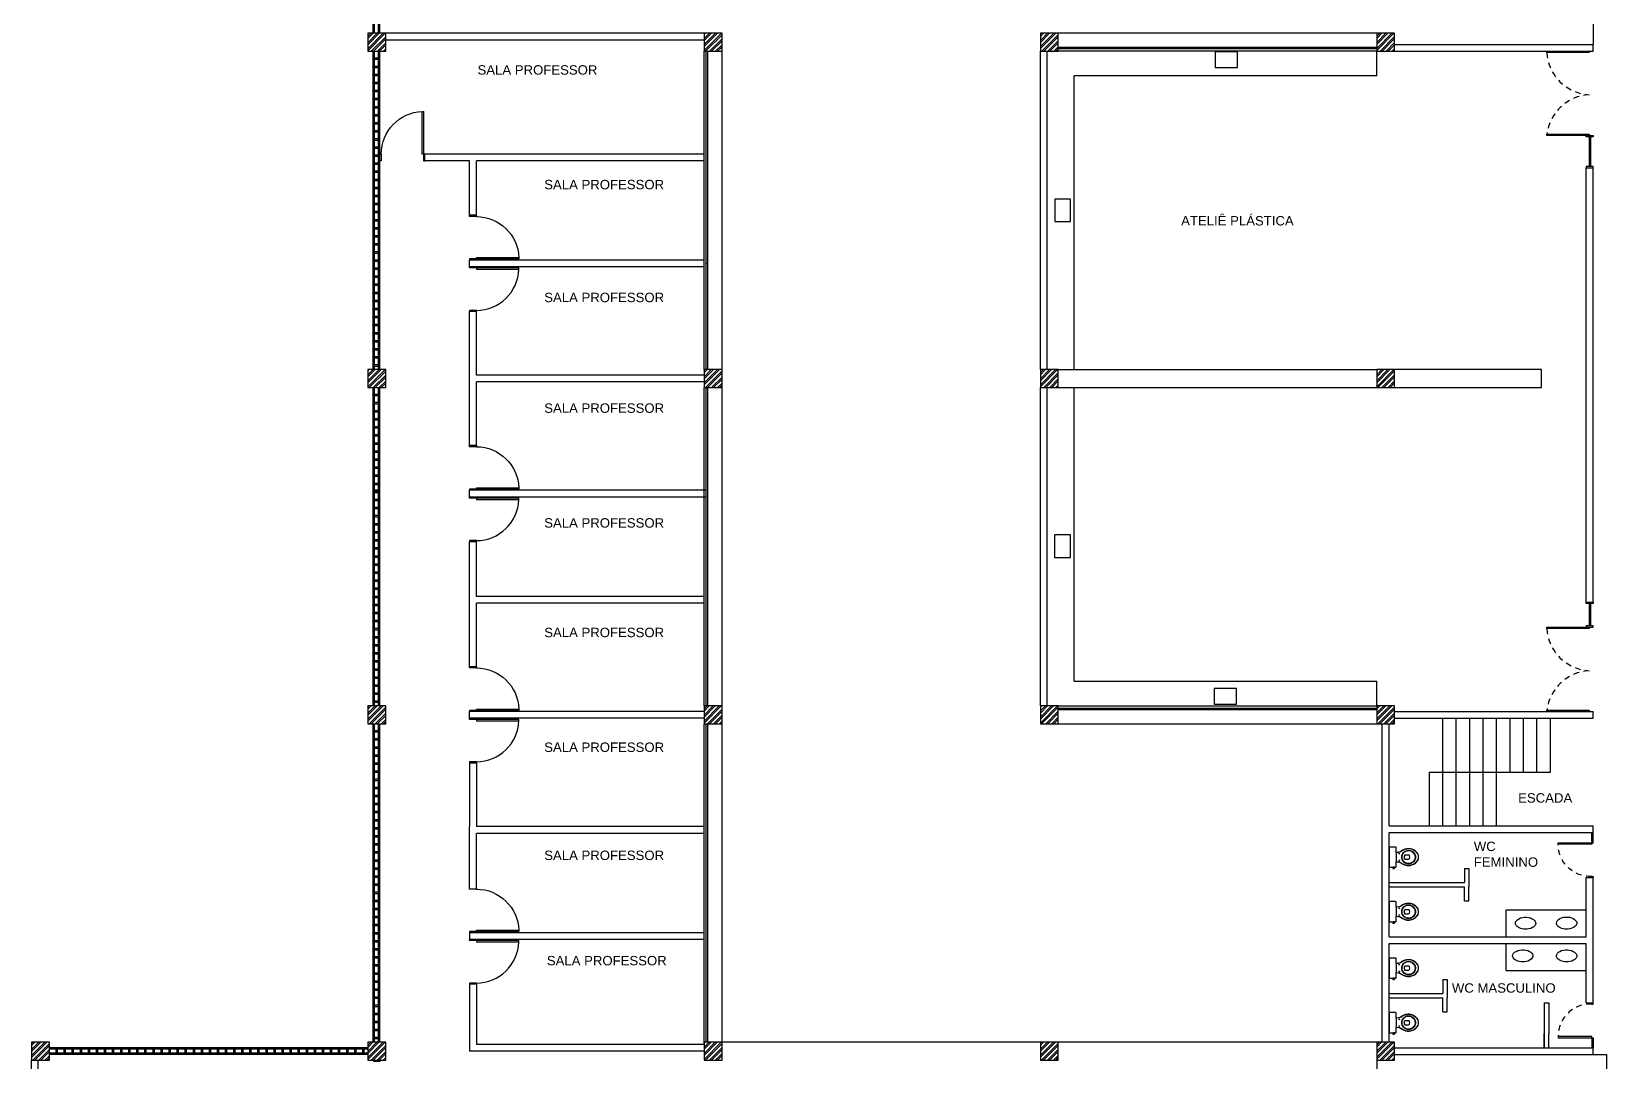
# Model space of a CAD drawing. Header units: millimetres. Extents: x 3165 to 3348, y 1853 to 2028.
# Drawn here: x 3186.75 to 3221.88, y 1913.65 to 1936.62 of the extents above; entities that cross this region are included whole.
import ezdxf

# ---------------------------------------------------------------- set-up
doc = ezdxf.new("R2010")
doc.units = ezdxf.units.MM
for name, pattern in [('ACAD_ISO04W100', [30, 24, -3, 0, -3]), ('DASHED', [19.05, 12.7, -6.35]), ('HIDDEN2', [4.7625, 3.175, -1.5875])]:
    doc.linetypes.add(name, pattern=pattern)
for name, color, linetype in [('Bancada', 11, 'Continuous'), ('Cobogó', 2, 'Continuous'), ('Divisória', 6, 'Continuous'), ('Em Vista', 7, 'Continuous'), ('Hidráulica', 2, 'Continuous'), ('Janela', 2, 'Continuous'), ('Linha de Piso', 7, 'Continuous'), ('Parede', 5, 'Continuous'), ('Pilar', 7, 'Continuous'), ('Porta', 2, 'Continuous'), ('Sanitário', 2, 'Continuous'), ('Texto', 6, 'Continuous')]:
    doc.layers.add(name, color=color, linetype=linetype)
doc.styles.add('Arial', font='arial.ttf', dxfattribs={"height": 0.15})
pattern_1 = [(45, (582.78078, 645.80131), (-0.067351921, 0.067351921), []), (45, (582.82568, 645.80131), (-0.067351921, 0.067351921), [])]

# ---------------------------------------------------------------- blocks, each defined once
blk = doc.blocks.new('Bac-acpl-01')
at = {"layer": 'Sanitário'}
for points in [[(-0.487, 0.461, 0.182004), (-0.525, 0.561, 0.098298), (-0.6, 0.62, 0.085166), (-0.68, 0.646, 0.08648), (-0.76, 0.644, 0.067868), (-0.83, 0.622, 0.06199), (-0.887, 0.588, -0.060779), (-0.92, 0.572, -0.023796), (-0.94, 0.567), (-0.985, 0.564), (-0.985, 0.668, 0.424217), (-1.004, 0.686), (-1.027, 0.686), (-1.057, 0.686), (-1.13, 0.686, 0.418036), (-1.148, 0.668), (-1.148, 0.461), (-1.148, 0.254, 0.418036), (-1.13, 0.236), (-1.057, 0.236), (-1.057, 0.225), (-1.06, 0.225), (-1.06, 0.209), (-1.042, 0.209), (-1.024, 0.209), (-1.024, 0.225), (-1.027, 0.225), (-1.027, 0.236), (-1.004, 0.236, 0.424217), (-0.985, 0.254), (-0.985, 0.359), (-0.94, 0.355, -0.023796), (-0.92, 0.351, -0.060779), (-0.887, 0.335, 0.06199), (-0.83, 0.301, 0.067868), (-0.76, 0.279, 0.08648), (-0.68, 0.277, 0.085166), (-0.6, 0.302, 0.098298), (-0.525, 0.361, 0.182004)], [(-0.862, 0.461, -0.18052), (-0.825, 0.561, -0.167158), (-0.74, 0.611, -0.1), (-0.68, 0.611, -0.096291), (-0.63, 0.591, -0.13332), (-0.58, 0.542, -0.150886), (-0.556, 0.461, -0.150886), (-0.58, 0.38, -0.13332), (-0.63, 0.331, -0.096291), (-0.68, 0.312, -0.1), (-0.74, 0.312, -0.167158), (-0.825, 0.361, -0.18052)], [(-0.858, 0.461, -0.186957), (-0.819, 0.561, -0.162455), (-0.74, 0.604, -0.149476), (-0.65, 0.593, -0.171119), (-0.58, 0.522, -0.104122), (-0.566, 0.461, -0.104122), (-0.58, 0.401, -0.171119), (-0.65, 0.33, -0.149476), (-0.74, 0.318, -0.162455), (-0.819, 0.361, -0.186957)], [(-0.688, 0.491, 0.276984), (-0.71, 0.506), (-0.795, 0.506, 0.393258), (-0.795, 0.417), (-0.71, 0.417, 0.276984), (-0.688, 0.431, 0.2)]]:
    blk.add_lwpolyline(points, format="xyb", close=True, dxfattribs=at)
for points in [[(-0.985, 0.564), (-0.985, 0.461), (-0.985, 0.359)], [(-1.027, 0.236), (-1.057, 0.236)], [(-1.057, 0.225), (-1.027, 0.225)]]:
    blk.add_lwpolyline(points, dxfattribs=at)
blk.add_lwpolyline([(-0.938, 0.355, -0.148706), (-0.89, 0.341, -0.01798), (-0.87, 0.329, 0.048524), (-0.82, 0.301, 0.075808), (-0.74, 0.28, 0.05), (-0.68, 0.281, 0.109053), (-0.58, 0.319, 0.065752), (-0.531, 0.361, 0.186957), (-0.491, 0.461, 0.186957), (-0.531, 0.561, 0.065752), (-0.58, 0.603, 0.109053), (-0.68, 0.642, 0.05), (-0.74, 0.643, 0.075808), (-0.82, 0.621, 0.048524), (-0.87, 0.594, -0.01798), (-0.89, 0.581, -0.148706), (-0.938, 0.568, -0.148706)], format="xyb", dxfattribs=at)
for centre in [(-0.918, 0.536), (-0.918, 0.386)]:
    blk.add_circle(centre, 0.0075, dxfattribs=at)
blk = doc.blocks.new('A$C1AD463CB')
at = {"layer": 'Porta', "ltscale": 0.5}
blk.add_lwpolyline([(0.025, 0.15), (0.055, 0.15), (0.055, 0.9), (0.025, 0.9)], close=True, dxfattribs=at)
for points in [[(0, 0.15), (0.025, 0.15), (0.025, 0.12), (0, 0.12)], [(0.8, 0.15), (0.775, 0.15), (0.775, 0.12), (0.8, 0.12)]]:
    blk.add_lwpolyline(points, dxfattribs=at)
at = {"layer": 'Porta', "color": 252, "linetype": 'HIDDEN2', "ltscale": 0.04}
blk.add_arc((0.055, 0.179), 0.721, 357.6617, 90, dxfattribs=at)
blk = doc.blocks.new('A$C3123344C')
at = {"layer": 'Porta', "ltscale": 0.5}
blk.add_lwpolyline([(0.025, 0.15), (0.055, 0.15), (0.055, 1.096), (0.025, 1.096)], close=True, dxfattribs=at)
for points in [[(0, 0.15), (0.025, 0.15), (0.025, 0), (0, 0)], [(0.997, 0.15), (0.972, 0.15), (0.972, 0), (0.997, 0)]]:
    blk.add_lwpolyline(points, dxfattribs=at)
at = {"layer": 'Porta', "color": 252, "linetype": 'DASHED', "ltscale": 0.3}
blk.add_arc((0.025, 0.15), 0.947, 0, 88.1852, dxfattribs=at)

msp = doc.modelspace()

# ---------------------------------------------------------------- hatches: boundary and pattern name
at = {"layer": 'Pilar', "linetype": 'HIDDEN2'}
h = msp.add_hatch(dxfattribs=at)
h.set_pattern_fill('ANSI32', color=256, scale=0.01)
h.set_pattern_definition(pattern_1)
h.paths.add_polyline_path([(3194.253, 1936.177), (3194.653, 1936.177), (3194.653, 1936.577), (3194.253, 1936.577)])
h = msp.add_hatch(dxfattribs=at)
h.set_pattern_fill('ANSI32', color=256, scale=0.01)
h.set_pattern_definition(pattern_1)
h.paths.add_polyline_path([(3201.753, 1936.177), (3202.153, 1936.177), (3202.153, 1936.577), (3201.753, 1936.577)])
h = msp.add_hatch(dxfattribs=at)
h.set_pattern_fill('ANSI32', color=256, scale=0.01)
h.set_pattern_definition(pattern_1)
h.paths.add_polyline_path([(3209.253, 1936.177), (3209.653, 1936.177), (3209.653, 1936.577), (3209.253, 1936.577)])
h = msp.add_hatch(dxfattribs=at)
h.set_pattern_fill('ANSI32', color=256, scale=0.01)
h.set_pattern_definition(pattern_1)
h.paths.add_polyline_path([(3216.753, 1936.177), (3217.153, 1936.177), (3217.153, 1936.577), (3216.753, 1936.577)])
h = msp.add_hatch(dxfattribs=at)
h.set_pattern_fill('ANSI32', color=256, scale=0.01)
h.set_pattern_definition(pattern_1)
h.paths.add_polyline_path([(3194.253, 1928.677), (3194.653, 1928.677), (3194.653, 1929.077), (3194.253, 1929.077)])
h = msp.add_hatch(dxfattribs=at)
h.set_pattern_fill('ANSI32', color=256, scale=0.01)
h.set_pattern_definition(pattern_1)
h.paths.add_polyline_path([(3201.753, 1928.677), (3202.153, 1928.677), (3202.153, 1929.077), (3201.753, 1929.077)])
h = msp.add_hatch(dxfattribs=at)
h.set_pattern_fill('ANSI32', color=256, scale=0.01)
h.set_pattern_definition(pattern_1)
h.paths.add_polyline_path([(3209.253, 1928.677), (3209.653, 1928.677), (3209.653, 1929.077), (3209.253, 1929.077)])
h = msp.add_hatch(dxfattribs=at)
h.set_pattern_fill('ANSI32', color=256, scale=0.01)
h.set_pattern_definition(pattern_1)
h.paths.add_polyline_path([(3216.753, 1928.677), (3217.153, 1928.677), (3217.153, 1929.077), (3216.753, 1929.077)])
h = msp.add_hatch(dxfattribs=at)
h.set_pattern_fill('ANSI32', color=256, scale=0.01)
h.set_pattern_definition(pattern_1)
h.paths.add_polyline_path([(3194.253, 1921.177), (3194.653, 1921.177), (3194.653, 1921.577), (3194.253, 1921.577)])
h = msp.add_hatch(dxfattribs=at)
h.set_pattern_fill('ANSI32', color=256, scale=0.01)
h.set_pattern_definition(pattern_1)
h.paths.add_polyline_path([(3201.753, 1921.177), (3202.153, 1921.177), (3202.153, 1921.577), (3201.753, 1921.577)])
h = msp.add_hatch(dxfattribs=at)
h.set_pattern_fill('ANSI32', color=256, scale=0.01)
h.set_pattern_definition(pattern_1)
h.paths.add_polyline_path([(3209.253, 1921.177), (3209.653, 1921.177), (3209.653, 1921.577), (3209.253, 1921.577)])
h = msp.add_hatch(dxfattribs=at)
h.set_pattern_fill('ANSI32', color=256, scale=0.01)
h.set_pattern_definition(pattern_1)
h.paths.add_polyline_path([(3216.753, 1921.177), (3217.153, 1921.177), (3217.153, 1921.577), (3216.753, 1921.577)])
h = msp.add_hatch(dxfattribs=at)
h.set_pattern_fill('ANSI32', color=256, scale=0.01)
h.set_pattern_definition(pattern_1)
h.paths.add_polyline_path([(3186.753, 1913.677), (3187.153, 1913.677), (3187.153, 1914.077), (3186.753, 1914.077)])
h = msp.add_hatch(dxfattribs=at)
h.set_pattern_fill('ANSI32', color=256, scale=0.01)
h.set_pattern_definition(pattern_1)
h.paths.add_polyline_path([(3194.253, 1913.677), (3194.653, 1913.677), (3194.653, 1914.077), (3194.253, 1914.077)])
h = msp.add_hatch(dxfattribs=at)
h.set_pattern_fill('ANSI32', color=256, scale=0.01)
h.set_pattern_definition(pattern_1)
h.paths.add_polyline_path([(3201.753, 1913.677), (3202.153, 1913.677), (3202.153, 1914.077), (3201.753, 1914.077)])
h = msp.add_hatch(dxfattribs=at)
h.set_pattern_fill('ANSI32', color=256, scale=0.01)
h.set_pattern_definition(pattern_1)
h.paths.add_polyline_path([(3209.253, 1913.677), (3209.653, 1913.677), (3209.653, 1914.077), (3209.253, 1914.077)])
h = msp.add_hatch(dxfattribs=at)
h.set_pattern_fill('ANSI32', color=256, scale=0.01)
h.set_pattern_definition(pattern_1)
h.paths.add_polyline_path([(3216.753, 1913.677), (3217.153, 1913.677), (3217.153, 1914.077), (3216.753, 1914.077)])

# ---------------------------------------------------------------- linework, layer by layer
at = {"layer": 'Bancada', "ltscale": 0.01}
for p, q in [((3216.753, 1935.627), (3216.753, 1936.177)), ((3210.003, 1929.077), (3210.003, 1935.627)), ((3216.753, 1935.627), (3210.003, 1935.627)), ((3210.003, 1922.127), (3210.003, 1928.677)), ((3210.003, 1922.127), (3210.003, 1928.677)), ((3210.003, 1922.127), (3216.753, 1922.127)), ((3216.753, 1921.577), (3216.753, 1922.127))]:
    msp.add_line(p, q, dxfattribs=at)
at = {"layer": 'Bancada'}
for p, q in [((3219.638, 1917.027), (3221.428, 1917.027)), ((3219.638, 1916.433), (3219.638, 1917.027)), ((3219.638, 1915.677), (3219.638, 1916.283)), ((3219.638, 1915.677), (3221.428, 1915.677))]:
    msp.add_line(p, q, dxfattribs=at)
at = {"layer": 'Cobogó'}
for p, q in [((3194.404, 1936.577), (3194.404, 1943.677)), ((3194.494, 1936.577), (3194.494, 1943.677)), ((3194.404, 1929.077), (3194.404, 1936.177)), ((3194.494, 1929.077), (3194.494, 1936.177)), ((3194.404, 1936.027), (3194.494, 1936.027)), ((3194.404, 1935.997), (3194.494, 1935.997)), ((3194.404, 1935.847), (3194.494, 1935.847)), ((3194.404, 1935.817), (3194.494, 1935.817)), ((3194.404, 1935.667), (3194.494, 1935.667)), ((3194.404, 1935.637), (3194.494, 1935.637)), ((3194.404, 1935.487), (3194.494, 1935.487)), ((3194.404, 1935.457), (3194.494, 1935.457)), ((3194.404, 1935.307), (3194.494, 1935.307)), ((3194.404, 1935.277), (3194.494, 1935.277)), ((3194.404, 1935.127), (3194.494, 1935.127)), ((3194.404, 1935.097), (3194.494, 1935.097)), ((3194.404, 1934.947), (3194.494, 1934.947)), ((3194.404, 1934.917), (3194.494, 1934.917)), ((3194.404, 1934.767), (3194.494, 1934.767)), ((3194.404, 1934.737), (3194.494, 1934.737)), ((3194.404, 1934.587), (3194.494, 1934.587)), ((3194.404, 1934.557), (3194.494, 1934.557)), ((3194.404, 1934.407), (3194.494, 1934.407)), ((3194.404, 1934.377), (3194.494, 1934.377)), ((3194.404, 1934.227), (3194.494, 1934.227)), ((3194.404, 1934.197), (3194.494, 1934.197)), ((3194.404, 1934.047), (3194.494, 1934.047)), ((3194.404, 1934.017), (3194.494, 1934.017)), ((3194.404, 1933.867), (3194.494, 1933.867)), ((3194.404, 1933.837), (3194.494, 1933.837)), ((3194.404, 1933.687), (3194.494, 1933.687)), ((3194.404, 1933.657), (3194.494, 1933.657)), ((3194.404, 1933.507), (3194.494, 1933.507)), ((3194.404, 1933.477), (3194.494, 1933.477)), ((3194.404, 1933.327), (3194.494, 1933.327)), ((3194.404, 1933.297), (3194.494, 1933.297)), ((3194.404, 1933.147), (3194.494, 1933.147)), ((3194.404, 1933.117), (3194.494, 1933.117)), ((3194.404, 1932.967), (3194.494, 1932.967)), ((3194.404, 1932.937), (3194.494, 1932.937)), ((3194.404, 1932.787), (3194.494, 1932.787)), ((3194.404, 1932.757), (3194.494, 1932.757)), ((3194.404, 1932.607), (3194.494, 1932.607)), ((3194.404, 1932.577), (3194.494, 1932.577)), ((3194.404, 1932.427), (3194.494, 1932.427)), ((3194.404, 1932.397), (3194.494, 1932.397)), ((3194.404, 1932.247), (3194.494, 1932.247)), ((3194.404, 1932.217), (3194.494, 1932.217)), ((3194.404, 1932.067), (3194.494, 1932.067)), ((3194.404, 1932.037), (3194.494, 1932.037)), ((3194.404, 1931.887), (3194.494, 1931.887)), ((3194.404, 1931.887), (3194.494, 1931.887)), ((3194.404, 1931.857), (3194.494, 1931.857)), ((3194.404, 1931.857), (3194.494, 1931.857)), ((3194.404, 1931.707), (3194.494, 1931.707)), ((3194.404, 1931.677), (3194.494, 1931.677)), ((3194.404, 1931.527), (3194.494, 1931.527)), ((3194.404, 1931.497), (3194.494, 1931.497)), ((3194.404, 1931.347), (3194.494, 1931.347)), ((3194.404, 1931.317), (3194.494, 1931.317)), ((3194.404, 1931.167), (3194.494, 1931.167)), ((3194.404, 1931.167), (3194.494, 1931.167)), ((3194.404, 1931.137), (3194.494, 1931.137)), ((3194.404, 1931.137), (3194.494, 1931.137)), ((3194.404, 1930.987), (3194.494, 1930.987)), ((3194.404, 1930.957), (3194.494, 1930.957)), ((3194.404, 1930.807), (3194.494, 1930.807)), ((3194.404, 1930.777), (3194.494, 1930.777)), ((3194.404, 1930.627), (3194.494, 1930.627)), ((3194.404, 1930.597), (3194.494, 1930.597)), ((3194.404, 1930.447), (3194.494, 1930.447)), ((3194.404, 1930.447), (3194.494, 1930.447)), ((3194.404, 1930.417), (3194.494, 1930.417)), ((3194.404, 1930.417), (3194.494, 1930.417)), ((3194.404, 1930.267), (3194.494, 1930.267)), ((3194.404, 1930.237), (3194.494, 1930.237)), ((3194.404, 1930.087), (3194.494, 1930.087)), ((3194.404, 1930.057), (3194.494, 1930.057)), ((3194.404, 1929.907), (3194.494, 1929.907)), ((3194.404, 1929.877), (3194.494, 1929.877)), ((3194.404, 1929.727), (3194.494, 1929.727)), ((3194.404, 1929.727), (3194.494, 1929.727)), ((3194.404, 1929.697), (3194.494, 1929.697)), ((3194.404, 1929.697), (3194.494, 1929.697)), ((3194.404, 1929.547), (3194.494, 1929.547)), ((3194.404, 1929.517), (3194.494, 1929.517)), ((3194.404, 1929.367), (3194.494, 1929.367)), ((3194.404, 1929.337), (3194.494, 1929.337)), ((3194.404, 1929.187), (3194.494, 1929.187)), ((3194.404, 1929.157), (3194.494, 1929.157)), ((3194.404, 1921.577), (3194.404, 1928.677)), ((3194.404, 1928.527), (3194.494, 1928.527)), ((3194.404, 1928.497), (3194.494, 1928.497)), ((3194.494, 1921.577), (3194.494, 1928.677)), ((3194.404, 1928.347), (3194.494, 1928.347)), ((3194.404, 1928.317), (3194.494, 1928.317)), ((3194.404, 1928.167), (3194.494, 1928.167)), ((3194.404, 1928.137), (3194.494, 1928.137)), ((3194.404, 1927.987), (3194.494, 1927.987)), ((3194.404, 1927.957), (3194.494, 1927.957)), ((3194.404, 1927.807), (3194.494, 1927.807)), ((3194.404, 1927.777), (3194.494, 1927.777)), ((3194.404, 1927.627), (3194.494, 1927.627)), ((3194.404, 1927.597), (3194.494, 1927.597)), ((3194.404, 1927.447), (3194.494, 1927.447)), ((3194.404, 1927.417), (3194.494, 1927.417)), ((3194.404, 1927.267), (3194.494, 1927.267)), ((3194.404, 1927.237), (3194.494, 1927.237)), ((3194.404, 1927.087), (3194.494, 1927.087)), ((3194.404, 1927.057), (3194.494, 1927.057)), ((3194.404, 1926.907), (3194.494, 1926.907)), ((3194.404, 1926.877), (3194.494, 1926.877)), ((3194.404, 1926.727), (3194.494, 1926.727)), ((3194.404, 1926.697), (3194.494, 1926.697)), ((3194.524, 1926.385), (3194.374, 1926.385)), ((3194.404, 1926.547), (3194.494, 1926.547)), ((3194.404, 1926.517), (3194.494, 1926.517)), ((3194.404, 1926.367), (3194.494, 1926.367)), ((3194.404, 1926.337), (3194.494, 1926.337)), ((3194.404, 1926.187), (3194.494, 1926.187)), ((3194.404, 1926.157), (3194.494, 1926.157)), ((3194.404, 1926.007), (3194.494, 1926.007)), ((3194.404, 1925.977), (3194.494, 1925.977)), ((3194.404, 1925.827), (3194.494, 1925.827)), ((3194.404, 1925.797), (3194.494, 1925.797)), ((3194.404, 1925.647), (3194.494, 1925.647)), ((3194.404, 1925.617), (3194.494, 1925.617)), ((3194.404, 1925.467), (3194.494, 1925.467)), ((3194.404, 1925.437), (3194.494, 1925.437)), ((3194.404, 1925.287), (3194.494, 1925.287)), ((3194.404, 1925.257), (3194.494, 1925.257)), ((3194.404, 1925.107), (3194.494, 1925.107)), ((3194.404, 1925.077), (3194.494, 1925.077)), ((3194.404, 1924.927), (3194.494, 1924.927)), ((3194.404, 1924.897), (3194.494, 1924.897)), ((3194.404, 1924.747), (3194.494, 1924.747)), ((3194.404, 1924.717), (3194.494, 1924.717)), ((3194.404, 1924.567), (3194.494, 1924.567)), ((3194.404, 1924.537), (3194.494, 1924.537)), ((3194.404, 1924.387), (3194.494, 1924.387)), ((3194.404, 1924.387), (3194.494, 1924.387)), ((3194.404, 1924.357), (3194.494, 1924.357)), ((3194.404, 1924.357), (3194.494, 1924.357)), ((3194.404, 1924.207), (3194.494, 1924.207)), ((3194.404, 1924.177), (3194.494, 1924.177)), ((3194.404, 1924.027), (3194.494, 1924.027)), ((3194.404, 1923.997), (3194.494, 1923.997)), ((3194.404, 1923.847), (3194.494, 1923.847)), ((3194.404, 1923.817), (3194.494, 1923.817)), ((3194.404, 1923.667), (3194.494, 1923.667)), ((3194.404, 1923.667), (3194.494, 1923.667)), ((3194.404, 1923.637), (3194.494, 1923.637)), ((3194.404, 1923.637), (3194.494, 1923.637)), ((3194.404, 1923.487), (3194.494, 1923.487)), ((3194.404, 1923.457), (3194.494, 1923.457)), ((3194.404, 1923.307), (3194.494, 1923.307)), ((3194.404, 1923.277), (3194.494, 1923.277)), ((3194.404, 1923.127), (3194.494, 1923.127)), ((3194.404, 1923.097), (3194.494, 1923.097)), ((3194.404, 1922.947), (3194.494, 1922.947)), ((3194.404, 1922.947), (3194.494, 1922.947)), ((3194.404, 1922.917), (3194.494, 1922.917)), ((3194.404, 1922.917), (3194.494, 1922.917)), ((3194.404, 1922.767), (3194.494, 1922.767)), ((3194.404, 1922.737), (3194.494, 1922.737)), ((3194.404, 1922.587), (3194.494, 1922.587)), ((3194.404, 1922.557), (3194.494, 1922.557)), ((3194.404, 1922.407), (3194.494, 1922.407)), ((3194.404, 1922.377), (3194.494, 1922.377)), ((3194.404, 1922.227), (3194.494, 1922.227)), ((3194.404, 1922.227), (3194.494, 1922.227)), ((3194.404, 1922.197), (3194.494, 1922.197)), ((3194.404, 1922.197), (3194.494, 1922.197)), ((3194.404, 1922.047), (3194.494, 1922.047)), ((3194.404, 1922.017), (3194.494, 1922.017)), ((3194.404, 1921.867), (3194.494, 1921.867)), ((3194.404, 1921.837), (3194.494, 1921.837)), ((3194.404, 1921.687), (3194.494, 1921.687)), ((3194.404, 1921.657), (3194.494, 1921.657)), ((3194.404, 1914.077), (3194.404, 1921.177)), ((3194.404, 1921.027), (3194.494, 1921.027)), ((3194.404, 1920.997), (3194.494, 1920.997)), ((3194.494, 1914.077), (3194.494, 1921.177)), ((3194.404, 1920.847), (3194.494, 1920.847)), ((3194.404, 1920.817), (3194.494, 1920.817)), ((3194.404, 1920.667), (3194.494, 1920.667)), ((3194.404, 1920.637), (3194.494, 1920.637)), ((3194.404, 1920.487), (3194.494, 1920.487)), ((3194.404, 1920.457), (3194.494, 1920.457)), ((3194.404, 1920.307), (3194.494, 1920.307)), ((3194.404, 1920.277), (3194.494, 1920.277)), ((3194.404, 1920.127), (3194.494, 1920.127)), ((3194.404, 1920.097), (3194.494, 1920.097)), ((3194.404, 1919.947), (3194.494, 1919.947)), ((3194.404, 1919.917), (3194.494, 1919.917)), ((3194.404, 1919.767), (3194.494, 1919.767)), ((3194.404, 1919.737), (3194.494, 1919.737)), ((3194.404, 1919.587), (3194.494, 1919.587)), ((3194.404, 1919.557), (3194.494, 1919.557)), ((3194.404, 1919.407), (3194.494, 1919.407)), ((3194.404, 1919.377), (3194.494, 1919.377)), ((3194.404, 1919.227), (3194.494, 1919.227)), ((3194.404, 1919.197), (3194.494, 1919.197)), ((3194.404, 1919.047), (3194.494, 1919.047)), ((3194.404, 1919.017), (3194.494, 1919.017)), ((3194.404, 1918.867), (3194.494, 1918.867)), ((3194.404, 1918.837), (3194.494, 1918.837)), ((3194.404, 1918.687), (3194.494, 1918.687)), ((3194.404, 1918.657), (3194.494, 1918.657)), ((3194.404, 1918.507), (3194.494, 1918.507)), ((3194.404, 1918.477), (3194.494, 1918.477)), ((3194.404, 1918.327), (3194.494, 1918.327)), ((3194.404, 1918.297), (3194.494, 1918.297)), ((3194.404, 1918.147), (3194.494, 1918.147)), ((3194.404, 1918.117), (3194.494, 1918.117)), ((3194.404, 1917.967), (3194.494, 1917.967)), ((3194.404, 1917.937), (3194.494, 1917.937)), ((3194.404, 1917.787), (3194.494, 1917.787)), ((3194.404, 1917.757), (3194.494, 1917.757)), ((3194.404, 1917.607), (3194.494, 1917.607)), ((3194.404, 1917.577), (3194.494, 1917.577)), ((3194.404, 1917.427), (3194.494, 1917.427)), ((3194.404, 1917.397), (3194.494, 1917.397)), ((3194.404, 1917.247), (3194.494, 1917.247)), ((3194.404, 1917.217), (3194.494, 1917.217)), ((3194.404, 1917.067), (3194.494, 1917.067)), ((3194.404, 1917.037), (3194.494, 1917.037)), ((3194.404, 1916.887), (3194.494, 1916.887)), ((3194.404, 1916.887), (3194.494, 1916.887)), ((3194.404, 1916.857), (3194.494, 1916.857)), ((3194.404, 1916.857), (3194.494, 1916.857)), ((3194.404, 1916.707), (3194.494, 1916.707)), ((3194.404, 1916.677), (3194.494, 1916.677)), ((3194.404, 1916.527), (3194.494, 1916.527)), ((3194.404, 1916.497), (3194.494, 1916.497)), ((3194.404, 1916.347), (3194.494, 1916.347)), ((3194.404, 1916.317), (3194.494, 1916.317)), ((3194.404, 1916.167), (3194.494, 1916.167)), ((3194.404, 1916.167), (3194.494, 1916.167)), ((3194.404, 1916.137), (3194.494, 1916.137)), ((3194.404, 1916.137), (3194.494, 1916.137)), ((3194.404, 1915.987), (3194.494, 1915.987)), ((3194.404, 1915.957), (3194.494, 1915.957)), ((3194.404, 1915.807), (3194.494, 1915.807)), ((3194.404, 1915.777), (3194.494, 1915.777)), ((3194.404, 1915.627), (3194.494, 1915.627)), ((3194.404, 1915.597), (3194.494, 1915.597)), ((3194.404, 1915.447), (3194.494, 1915.447)), ((3194.404, 1915.447), (3194.494, 1915.447)), ((3194.404, 1915.417), (3194.494, 1915.417)), ((3194.404, 1915.417), (3194.494, 1915.417)), ((3194.404, 1915.267), (3194.494, 1915.267)), ((3194.404, 1915.237), (3194.494, 1915.237)), ((3194.404, 1915.087), (3194.494, 1915.087)), ((3194.404, 1915.057), (3194.494, 1915.057)), ((3194.404, 1914.907), (3194.494, 1914.907)), ((3194.404, 1914.877), (3194.494, 1914.877)), ((3194.404, 1914.727), (3194.494, 1914.727)), ((3194.404, 1914.727), (3194.494, 1914.727)), ((3194.404, 1914.697), (3194.494, 1914.697)), ((3194.404, 1914.697), (3194.494, 1914.697)), ((3194.404, 1914.547), (3194.494, 1914.547)), ((3194.404, 1914.517), (3194.494, 1914.517)), ((3194.404, 1914.367), (3194.494, 1914.367)), ((3194.404, 1914.337), (3194.494, 1914.337)), ((3194.404, 1914.187), (3194.494, 1914.187)), ((3194.404, 1914.157), (3194.494, 1914.157)), ((3194.253, 1913.922), (3187.153, 1913.922)), ((3194.253, 1913.832), (3187.153, 1913.832)), ((3187.303, 1913.832), (3187.303, 1913.922)), ((3187.333, 1913.832), (3187.333, 1913.922)), ((3187.483, 1913.832), (3187.483, 1913.922)), ((3187.513, 1913.832), (3187.513, 1913.922)), ((3187.663, 1913.832), (3187.663, 1913.922)), ((3187.693, 1913.832), (3187.693, 1913.922)), ((3187.843, 1913.832), (3187.843, 1913.922)), ((3187.873, 1913.832), (3187.873, 1913.922)), ((3188.023, 1913.832), (3188.023, 1913.922)), ((3188.053, 1913.832), (3188.053, 1913.922)), ((3188.203, 1913.832), (3188.203, 1913.922)), ((3188.233, 1913.832), (3188.233, 1913.922)), ((3188.383, 1913.832), (3188.383, 1913.922)), ((3188.413, 1913.832), (3188.413, 1913.922)), ((3188.563, 1913.832), (3188.563, 1913.922)), ((3188.593, 1913.832), (3188.593, 1913.922)), ((3188.743, 1913.832), (3188.743, 1913.922)), ((3188.773, 1913.832), (3188.773, 1913.922)), ((3188.923, 1913.832), (3188.923, 1913.922)), ((3188.953, 1913.832), (3188.953, 1913.922)), ((3189.103, 1913.832), (3189.103, 1913.922)), ((3189.133, 1913.832), (3189.133, 1913.922)), ((3189.283, 1913.832), (3189.283, 1913.922)), ((3189.313, 1913.832), (3189.313, 1913.922)), ((3189.463, 1913.832), (3189.463, 1913.922)), ((3189.493, 1913.832), (3189.493, 1913.922)), ((3189.643, 1913.832), (3189.643, 1913.922)), ((3189.673, 1913.832), (3189.673, 1913.922)), ((3189.823, 1913.832), (3189.823, 1913.922)), ((3189.853, 1913.832), (3189.853, 1913.922)), ((3190.003, 1913.832), (3190.003, 1913.922)), ((3190.033, 1913.832), (3190.033, 1913.922)), ((3190.183, 1913.832), (3190.183, 1913.922)), ((3190.213, 1913.832), (3190.213, 1913.922)), ((3190.363, 1913.832), (3190.363, 1913.922)), ((3190.393, 1913.832), (3190.393, 1913.922)), ((3190.543, 1913.832), (3190.543, 1913.922)), ((3190.573, 1913.832), (3190.573, 1913.922)), ((3190.723, 1913.832), (3190.723, 1913.922)), ((3190.753, 1913.832), (3190.753, 1913.922)), ((3190.903, 1913.832), (3190.903, 1913.922)), ((3190.933, 1913.832), (3190.933, 1913.922)), ((3191.083, 1913.832), (3191.083, 1913.922)), ((3191.113, 1913.832), (3191.113, 1913.922)), ((3191.263, 1913.832), (3191.263, 1913.922)), ((3191.293, 1913.832), (3191.293, 1913.922)), ((3191.443, 1913.832), (3191.443, 1913.922)), ((3191.443, 1913.832), (3191.443, 1913.922)), ((3191.473, 1913.832), (3191.473, 1913.922)), ((3191.473, 1913.832), (3191.473, 1913.922)), ((3191.623, 1913.832), (3191.623, 1913.922)), ((3191.653, 1913.832), (3191.653, 1913.922)), ((3191.803, 1913.832), (3191.803, 1913.922)), ((3191.833, 1913.832), (3191.833, 1913.922)), ((3191.983, 1913.832), (3191.983, 1913.922)), ((3192.013, 1913.832), (3192.013, 1913.922)), ((3192.163, 1913.832), (3192.163, 1913.922)), ((3192.163, 1913.832), (3192.163, 1913.922)), ((3192.193, 1913.832), (3192.193, 1913.922)), ((3192.193, 1913.832), (3192.193, 1913.922)), ((3192.343, 1913.832), (3192.343, 1913.922)), ((3192.373, 1913.832), (3192.373, 1913.922)), ((3192.523, 1913.832), (3192.523, 1913.922)), ((3192.553, 1913.832), (3192.553, 1913.922)), ((3192.703, 1913.832), (3192.703, 1913.922)), ((3192.733, 1913.832), (3192.733, 1913.922)), ((3192.883, 1913.832), (3192.883, 1913.922)), ((3192.883, 1913.832), (3192.883, 1913.922)), ((3192.913, 1913.832), (3192.913, 1913.922)), ((3192.913, 1913.832), (3192.913, 1913.922)), ((3193.063, 1913.832), (3193.063, 1913.922)), ((3193.093, 1913.832), (3193.093, 1913.922)), ((3193.243, 1913.832), (3193.243, 1913.922)), ((3193.273, 1913.832), (3193.273, 1913.922)), ((3193.423, 1913.832), (3193.423, 1913.922)), ((3193.453, 1913.832), (3193.453, 1913.922)), ((3193.603, 1913.832), (3193.603, 1913.922)), ((3193.603, 1913.832), (3193.603, 1913.922)), ((3193.633, 1913.832), (3193.633, 1913.922)), ((3193.633, 1913.832), (3193.633, 1913.922)), ((3193.783, 1913.832), (3193.783, 1913.922)), ((3193.813, 1913.832), (3193.813, 1913.922)), ((3193.963, 1913.832), (3193.963, 1913.922)), ((3193.993, 1913.832), (3193.993, 1913.922)), ((3194.143, 1913.832), (3194.143, 1913.922)), ((3194.173, 1913.832), (3194.173, 1913.922))]:
    msp.add_line(p, q, dxfattribs=at)
at = {"layer": 'Divisória', "color": 7}
for p, q in [((3221.428, 1934.267), (3221.428, 1934.297)), ((3221.428, 1934.297), (3221.578, 1934.297)), ((3221.578, 1934.267), (3221.428, 1934.267)), ((3221.578, 1934.297), (3221.578, 1934.267)), ((3221.578, 1933.607), (3221.428, 1933.607)), ((3221.428, 1933.607), (3221.428, 1933.577)), ((3221.578, 1933.577), (3221.578, 1933.607)), ((3221.428, 1923.862), (3221.428, 1923.892)), ((3221.578, 1923.862), (3221.428, 1923.862)), ((3221.578, 1923.892), (3221.578, 1923.862)), ((3221.578, 1923.362), (3221.428, 1923.362)), ((3221.428, 1923.362), (3221.428, 1923.332)), ((3221.578, 1923.332), (3221.578, 1923.362)), ((3194.377, 1913.677), (3194.377, 1913.647)), ((3194.527, 1913.647), (3194.377, 1913.647)), ((3194.527, 1913.647), (3194.527, 1913.677))]:
    msp.add_line(p, q, dxfattribs=at)
at = {"layer": 'Divisória', "color": 7, "linetype": 'HIDDEN2'}
msp.add_line((3221.428, 1923.332), (3221.578, 1923.332), dxfattribs=at)
at = {"layer": 'Em Vista'}
for p, q in [((3216.753, 1936.577), (3209.653, 1936.577)), ((3216.753, 1936.177), (3209.653, 1936.177)), ((3209.653, 1921.577), (3216.753, 1921.577)), ((3209.653, 1921.177), (3216.753, 1921.177)), ((3221.578, 1913.802), (3221.878, 1913.802))]:
    msp.add_line(p, q, dxfattribs=at)
at = {"layer": 'Hidráulica', "ltscale": 0.01}
for points in [[(3213.651, 1936.164), (3213.151, 1936.164), (3213.151, 1935.814), (3213.651, 1935.814)], [(3209.578, 1932.877), (3209.578, 1932.377), (3209.928, 1932.377), (3209.928, 1932.877)], [(3209.571, 1925.389), (3209.571, 1924.889), (3209.921, 1924.889), (3209.921, 1925.389)], [(3213.628, 1921.963), (3213.128, 1921.963), (3213.128, 1921.613), (3213.628, 1921.613)]]:
    msp.add_lwpolyline(points, close=True, dxfattribs=at)
at = {"layer": 'Hidráulica'}
for points in [[(3219.847, 1916.73), (3219.847, 1916.707), (3219.858, 1916.682), (3219.91, 1916.634), (3219.951, 1916.613), (3220.046, 1916.592), (3220.1, 1916.592), (3220.207, 1916.616), (3220.255, 1916.645), (3220.302, 1916.707), (3220.305, 1916.735), (3220.276, 1916.796), (3220.239, 1916.829), (3220.13, 1916.867), (3220.062, 1916.871), (3219.943, 1916.847), (3219.894, 1916.818), (3219.853, 1916.768), (3219.847, 1916.749), (3219.847, 1916.73)], [(3220.762, 1916.733), (3220.762, 1916.71), (3220.772, 1916.685), (3220.824, 1916.637), (3220.866, 1916.616), (3220.961, 1916.595), (3221.015, 1916.595), (3221.122, 1916.619), (3221.17, 1916.648), (3221.217, 1916.71), (3221.22, 1916.738), (3221.191, 1916.799), (3221.153, 1916.832), (3221.045, 1916.87), (3220.977, 1916.874), (3220.858, 1916.85), (3220.808, 1916.821), (3220.768, 1916.771), (3220.762, 1916.752), (3220.762, 1916.733)], [(3219.785, 1916.002), (3219.785, 1915.979), (3219.796, 1915.954), (3219.848, 1915.906), (3219.889, 1915.885), (3219.984, 1915.864), (3220.038, 1915.864), (3220.145, 1915.888), (3220.193, 1915.917), (3220.24, 1915.979), (3220.243, 1916.007), (3220.214, 1916.068), (3220.177, 1916.101), (3220.068, 1916.139), (3220, 1916.143), (3219.881, 1916.119), (3219.832, 1916.09), (3219.791, 1916.04), (3219.785, 1916.021), (3219.785, 1916.002)], [(3220.762, 1916.002), (3220.762, 1915.979), (3220.772, 1915.954), (3220.824, 1915.906), (3220.866, 1915.885), (3220.961, 1915.864), (3221.015, 1915.864), (3221.122, 1915.888), (3221.17, 1915.917), (3221.217, 1915.978), (3221.22, 1916.007), (3221.191, 1916.067), (3221.153, 1916.1), (3221.045, 1916.139), (3220.977, 1916.143), (3220.858, 1916.119), (3220.808, 1916.09), (3220.768, 1916.04), (3220.762, 1916.021), (3220.762, 1916.002)]]:
    msp.add_open_spline(points, degree=3, knots=[0, 0, 0, 0, 0.629109, 0.629109, 1.258218, 1.258218, 1.887327, 1.887327, 2.6676, 2.6676, 3.447873, 3.447873, 4.228146, 4.228146, 5.008418, 5.008418, 5.788691, 5.788691, 6.283185, 6.283185, 6.283185, 6.283185], dxfattribs=at)
at = {"layer": 'Janela'}
for p, q in [((3221.578, 1951.177), (3221.578, 1936.327)), ((3201.803, 1929.077), (3201.803, 1936.177)), ((3201.833, 1929.077), (3201.833, 1936.177)), ((3216.753, 1936.257), (3209.653, 1936.257)), ((3216.753, 1936.227), (3209.653, 1936.227)), ((3201.803, 1921.577), (3201.803, 1928.677)), ((3201.833, 1921.577), (3201.833, 1928.677)), ((3209.653, 1921.527), (3216.753, 1921.527)), ((3209.653, 1921.497), (3216.753, 1921.497)), ((3201.803, 1914.077), (3201.803, 1921.177)), ((3201.833, 1914.077), (3201.833, 1921.177))]:
    msp.add_line(p, q, dxfattribs=at)
at = {"layer": 'Janela', "color": 2}
for p, q in [((3221.488, 1934.267), (3221.488, 1933.607)), ((3221.518, 1934.267), (3221.518, 1933.607)), ((3221.488, 1923.862), (3221.488, 1923.362)), ((3221.518, 1923.862), (3221.518, 1923.362))]:
    msp.add_line(p, q, dxfattribs=at)
at = {"layer": 'Janela'}
msp.add_point((3201.803, 1931.444), dxfattribs=at)
at = {"layer": 'Linha de Piso'}
for p, q in [((3201.753, 1929.077), (3201.753, 1936.177)), ((3202.153, 1929.077), (3202.153, 1936.177)), ((3201.753, 1921.577), (3201.753, 1928.677)), ((3202.153, 1921.577), (3202.153, 1928.677)), ((3201.753, 1914.027), (3201.753, 1921.177)), ((3202.153, 1914.077), (3202.153, 1921.177)), ((3218.228, 1920.102), (3218.228, 1921.302)), ((3218.528, 1920.102), (3218.528, 1921.302)), ((3218.828, 1920.102), (3218.828, 1921.302)), ((3219.128, 1920.102), (3219.128, 1921.302)), ((3219.428, 1920.102), (3219.428, 1921.302)), ((3219.728, 1920.102), (3219.728, 1921.302)), ((3220.028, 1920.102), (3220.028, 1921.302)), ((3220.328, 1920.102), (3220.328, 1921.302)), ((3220.628, 1920.102), (3220.628, 1921.302)), ((3217.928, 1918.902), (3217.928, 1920.102)), ((3217.928, 1920.102), (3220.628, 1920.102)), ((3218.228, 1918.902), (3218.228, 1920.102)), ((3218.528, 1918.902), (3218.528, 1920.102)), ((3218.528, 1918.902), (3218.528, 1920.102)), ((3218.828, 1918.902), (3218.828, 1920.102)), ((3219.128, 1918.902), (3219.128, 1920.102)), ((3219.428, 1918.902), (3219.428, 1920.102)), ((3209.253, 1914.077), (3202.153, 1914.077)), ((3216.753, 1914.077), (3209.653, 1914.077)), ((3216.753, 1913.677), (3216.753, 1911.402)), ((3221.878, 1913.802), (3221.878, 1911.402))]:
    msp.add_line(p, q, dxfattribs=at)
at = {"layer": 'Parede', "color": 7}
for p, q in [((3194.374, 1936.577), (3194.374, 1943.677)), ((3194.524, 1936.577), (3194.524, 1943.677)), ((3194.374, 1929.077), (3194.374, 1936.177)), ((3194.524, 1929.077), (3194.524, 1936.177)), ((3194.374, 1921.577), (3194.374, 1928.677)), ((3194.524, 1921.577), (3194.524, 1928.677)), ((3194.374, 1914.077), (3194.374, 1921.177)), ((3194.524, 1914.077), (3194.524, 1921.177)), ((3194.253, 1913.952), (3187.153, 1913.952)), ((3194.253, 1913.802), (3187.153, 1913.802))]:
    msp.add_line(p, q, dxfattribs=at)
at = {"layer": 'Parede'}
for p, q in [((3201.753, 1936.577), (3194.653, 1936.577)), ((3201.753, 1936.427), (3194.653, 1936.427)), ((3209.253, 1929.077), (3209.253, 1936.177)), ((3209.403, 1929.077), (3209.403, 1936.177)), ((3217.153, 1936.327), (3221.578, 1936.327)), ((3217.153, 1936.177), (3221.578, 1936.177)), ((3218.303, 1936.177), (3221.578, 1936.177)), ((3221.578, 1936.177), (3221.578, 1936.327)), ((3201.753, 1933.885), (3195.524, 1933.885)), ((3195.524, 1933.735), (3195.524, 1933.885)), ((3196.524, 1933.735), (3195.524, 1933.735)), ((3196.524, 1932.519), (3196.524, 1933.735)), ((3201.753, 1933.735), (3196.674, 1933.735)), ((3196.674, 1932.519), (3196.674, 1933.735)), ((3221.428, 1923.892), (3221.428, 1933.577)), ((3221.428, 1933.577), (3221.578, 1933.577)), ((3221.578, 1923.892), (3221.578, 1933.577)), ((3196.674, 1932.519), (3196.524, 1932.519)), ((3201.753, 1931.519), (3196.524, 1931.519)), ((3196.524, 1931.369), (3196.524, 1931.519)), ((3201.753, 1931.369), (3196.524, 1931.369)), ((3196.674, 1930.369), (3196.524, 1930.369)), ((3196.524, 1927.385), (3196.524, 1930.369)), ((3196.674, 1928.952), (3196.674, 1930.369)), ((3201.753, 1928.952), (3196.674, 1928.952)), ((3201.753, 1928.802), (3196.674, 1928.802)), ((3196.674, 1927.385), (3196.674, 1928.802)), ((3209.253, 1921.577), (3209.253, 1928.677)), ((3209.403, 1921.577), (3209.403, 1928.677)), ((3196.674, 1927.385), (3196.524, 1927.385)), ((3201.803, 1926.385), (3196.524, 1926.385)), ((3196.524, 1926.235), (3196.524, 1926.385)), ((3201.803, 1926.235), (3196.524, 1926.235)), ((3196.524, 1922.452), (3196.524, 1925.235)), ((3196.674, 1925.235), (3196.524, 1925.235)), ((3196.674, 1924.019), (3196.674, 1925.235)), ((3201.753, 1924.019), (3196.674, 1924.019)), ((3201.753, 1923.869), (3196.674, 1923.869)), ((3196.674, 1922.452), (3196.674, 1923.869)), ((3221.428, 1923.892), (3221.578, 1923.892)), ((3196.674, 1922.452), (3196.524, 1922.452)), ((3201.753, 1921.452), (3196.524, 1921.452)), ((3196.524, 1921.302), (3196.524, 1921.452)), ((3217.153, 1921.452), (3221.578, 1921.452)), ((3221.578, 1921.302), (3221.578, 1921.452)), ((3196.674, 1921.302), (3196.524, 1921.302)), ((3201.753, 1921.302), (3196.674, 1921.302)), ((3216.878, 1914.077), (3216.878, 1921.177)), ((3217.028, 1918.902), (3217.028, 1921.177)), ((3217.153, 1921.302), (3221.578, 1921.302)), ((3196.524, 1918.735), (3196.524, 1918.885)), ((3201.753, 1918.885), (3196.674, 1918.885)), ((3217.028, 1918.902), (3221.578, 1918.902)), ((3221.578, 1918.752), (3221.578, 1918.902)), ((3196.524, 1917.515), (3196.524, 1918.735)), ((3201.753, 1918.735), (3196.674, 1918.735)), ((3196.674, 1917.49), (3196.674, 1918.735)), ((3217.028, 1916.427), (3217.028, 1918.752)), ((3217.028, 1918.752), (3221.578, 1918.752)), ((3218.709, 1917.952), (3218.709, 1917.639)), ((3218.709, 1917.952), (3218.809, 1917.952)), ((3218.809, 1917.952), (3218.809, 1917.639)), ((3217.028, 1917.639), (3218.709, 1917.639)), ((3217.028, 1917.539), (3218.709, 1917.539)), ((3218.709, 1917.227), (3218.709, 1917.539)), ((3218.809, 1917.639), (3218.809, 1917.539)), ((3218.809, 1917.227), (3218.809, 1917.539)), ((3221.428, 1916.427), (3221.428, 1917.752)), ((3221.428, 1917.752), (3221.578, 1917.752)), ((3221.578, 1914.952), (3221.578, 1917.752)), ((3218.709, 1917.227), (3218.809, 1917.227)), ((3201.753, 1916.519), (3196.524, 1916.519)), ((3217.028, 1916.427), (3221.428, 1916.427)), ((3201.753, 1916.369), (3196.524, 1916.369)), ((3217.028, 1914.077), (3217.028, 1916.277)), ((3217.028, 1916.277), (3221.428, 1916.277)), ((3221.428, 1914.952), (3221.428, 1916.277)), ((3196.674, 1915.372), (3196.524, 1915.372)), ((3196.674, 1915.372), (3196.674, 1914.027)), ((3218.228, 1915.477), (3218.228, 1915.164)), ((3218.228, 1915.477), (3218.328, 1915.477)), ((3218.328, 1915.477), (3218.328, 1915.164)), ((3217.028, 1915.164), (3218.228, 1915.164)), ((3217.028, 1915.064), (3218.228, 1915.064)), ((3218.228, 1914.752), (3218.228, 1915.064)), ((3218.328, 1915.164), (3218.328, 1915.064)), ((3218.328, 1914.752), (3218.328, 1915.064)), ((3218.228, 1914.752), (3218.328, 1914.752)), ((3220.491, 1914.952), (3220.591, 1914.952)), ((3220.491, 1914.952), (3220.491, 1913.952)), ((3220.591, 1914.952), (3220.591, 1914.364)), ((3221.428, 1914.952), (3221.578, 1914.952)), ((3220.591, 1914.364), (3220.591, 1914.264)), ((3196.524, 1914.027), (3196.524, 1913.877)), ((3201.753, 1914.027), (3196.674, 1914.027)), ((3220.491, 1913.952), (3220.491, 1914.264)), ((3220.591, 1913.952), (3220.591, 1914.264)), ((3186.753, 1906.577), (3186.753, 1913.677)), ((3186.903, 1906.577), (3186.903, 1913.677)), ((3201.753, 1913.877), (3196.524, 1913.877)), ((3217.153, 1913.952), (3221.578, 1913.952)), ((3217.153, 1913.802), (3221.578, 1913.802)), ((3220.491, 1913.952), (3220.591, 1913.952)), ((3221.578, 1913.802), (3221.578, 1913.952))]:
    msp.add_line(p, q, dxfattribs=at)
at = {"layer": 'Parede', "linetype": 'ACAD_ISO04W100'}
for p, q in [((3209.653, 1929.077), (3216.753, 1929.077)), ((3220.428, 1929.077), (3217.153, 1929.077)), ((3220.428, 1928.677), (3220.428, 1929.077)), ((3209.653, 1928.677), (3216.753, 1928.677)), ((3217.153, 1928.677), (3220.428, 1928.677)), ((3196.524, 1920.305), (3196.674, 1920.305)), ((3196.524, 1920.305), (3196.524, 1918.885)), ((3196.674, 1920.305), (3196.674, 1918.885)), ((3196.524, 1916.519), (3196.524, 1916.369)), ((3196.524, 1915.372), (3196.524, 1914.027))]:
    msp.add_line(p, q, dxfattribs=at)
at = {"layer": 'Parede', "ltscale": 0.01}
for points in [[(3194.253, 1936.177), (3194.653, 1936.177), (3194.653, 1936.577), (3194.253, 1936.577)], [(3201.753, 1936.177), (3202.153, 1936.177), (3202.153, 1936.577), (3201.753, 1936.577)], [(3209.253, 1936.177), (3209.653, 1936.177), (3209.653, 1936.577), (3209.253, 1936.577)], [(3216.753, 1936.177), (3217.153, 1936.177), (3217.153, 1936.577), (3216.753, 1936.577)], [(3194.253, 1928.677), (3194.653, 1928.677), (3194.653, 1929.077), (3194.253, 1929.077)], [(3201.753, 1928.677), (3202.153, 1928.677), (3202.153, 1929.077), (3201.753, 1929.077)], [(3209.253, 1928.677), (3209.653, 1928.677), (3209.653, 1929.077), (3209.253, 1929.077)], [(3216.753, 1928.677), (3217.153, 1928.677), (3217.153, 1929.077), (3216.753, 1929.077)], [(3194.253, 1921.177), (3194.653, 1921.177), (3194.653, 1921.577), (3194.253, 1921.577)], [(3201.753, 1921.177), (3202.153, 1921.177), (3202.153, 1921.577), (3201.753, 1921.577)], [(3209.253, 1921.177), (3209.653, 1921.177), (3209.653, 1921.577), (3209.253, 1921.577)], [(3216.753, 1921.177), (3217.153, 1921.177), (3217.153, 1921.577), (3216.753, 1921.577)], [(3194.253, 1913.677), (3194.653, 1913.677), (3194.653, 1914.077), (3194.253, 1914.077)], [(3201.753, 1913.677), (3202.153, 1913.677), (3202.153, 1914.077), (3201.753, 1914.077)], [(3209.253, 1913.677), (3209.653, 1913.677), (3209.653, 1914.077), (3209.253, 1914.077)], [(3216.753, 1913.677), (3217.153, 1913.677), (3217.153, 1914.077), (3216.753, 1914.077)]]:
    msp.add_lwpolyline(points, close=True, dxfattribs=at)
at = {"layer": 'Parede'}
msp.add_lwpolyline([(3186.753, 1913.677), (3187.153, 1913.677), (3187.153, 1914.077), (3186.753, 1914.077)], close=True, dxfattribs=at)
at = {"layer": 'Porta', "color": 252, "linetype": 'HIDDEN2', "ltscale": 0.04}
msp.add_line((3221.548, 1935.207), (3221.548, 1935.206), dxfattribs=at)
at = {"layer": 'Porta'}
for p, q in [((3221.548, 1918.55), (3221.548, 1918.75)), ((3221.578, 1918.55), (3221.548, 1918.55)), ((3221.578, 1918.55), (3221.578, 1918.75)), ((3221.548, 1914.153), (3221.548, 1913.953)), ((3221.578, 1914.153), (3221.548, 1914.153)), ((3221.578, 1914.153), (3221.578, 1913.953))]:
    msp.add_line(p, q, dxfattribs=at)
at = {"layer": 'Porta', "linetype": 'ACAD_ISO04W100'}
for points in [[(3221.488, 1936.147), (3220.548, 1936.147), (3220.548, 1936.177), (3221.488, 1936.177), (3221.488, 1936.147)], [(3221.488, 1934.297), (3220.548, 1934.297), (3220.548, 1934.327), (3221.488, 1934.327), (3221.488, 1934.297)], [(3221.488, 1923.302), (3220.548, 1923.302), (3220.548, 1923.332), (3221.488, 1923.332), (3221.488, 1923.302)], [(3221.488, 1921.452), (3220.548, 1921.452), (3220.548, 1921.482), (3221.488, 1921.482), (3221.488, 1921.452)]]:
    msp.add_lwpolyline(points, dxfattribs=at)
at = {"layer": 'Porta', "color": 252, "linetype": 'HIDDEN2', "ltscale": 0.04}
for centre, radius, start, end in [((3221.545, 1936.204), 0.999, 183.2769, 266.7231), ((3221.549, 1934.2), 1.009, 93.4607, 172.7629), ((3221.545, 1923.359), 0.999, 183.2769, 266.7231), ((3221.549, 1921.355), 1.009, 93.4607, 172.7629)]:
    msp.add_arc(centre, radius, start, end, dxfattribs=at)

# ---------------------------------------------------------------- block references
at = {"layer": 'Porta', "xscale": -1}
msp.add_blockref('A$C3123344C', (3195.524, 1933.735), dxfattribs=at)
for name, p, rotation in [('A$C3123344C', (3196.524, 1931.519), 270), ('A$C3123344C', (3196.524, 1926.385), 270), ('A$C3123344C', (3196.524, 1921.452), 270), ('A$C1AD463CB', (3221.698, 1918.55), 90), ('A$C3123344C', (3196.524, 1916.519), 270)]:
    msp.add_blockref(name, p, dxfattribs=dict(at, rotation=rotation))
at = {"layer": 'Porta'}
for name, p, rotation in [('A$C3123344C', (3196.524, 1931.369), 270), ('A$C3123344C', (3196.524, 1926.235), 270), ('A$C3123344C', (3196.524, 1921.302), 270), ('A$C3123344C', (3196.524, 1916.369), 270), ('A$C1AD463CB', (3221.698, 1914.153), 90.00000000000004)]:
    msp.add_blockref(name, p, dxfattribs=dict(at, rotation=rotation))
at = {"layer": 'Sanitário', "ltscale": 0.01}
for p in [(3218.176, 1917.744), (3218.176, 1916.526), (3218.176, 1915.269), (3218.176, 1914.051)]:
    msp.add_blockref('Bac-acpl-01', p, dxfattribs=at)

# ---------------------------------------------------------------- texts
at = {"layer": 'Texto', "style": 'Arial'}
msp.add_text('ATELIÊ PLÁSTICA', height=0.21, dxfattribs=at).set_placement((3212.392, 1932.291))
at = {"layer": 'Texto', "char_height": 0.21, "attachment_point": 1, "style": 'Arial'}
for s, insert, width in [('SALA PROFESSOR', (3196.7, 1935.865), 3.90615), ('SALA PROFESSOR', (3198.188, 1933.308), 3.90615), ('SALA PROFESSOR', (3198.188, 1930.791), 3.90615), ('SALA PROFESSOR', (3198.188, 1928.323), 3.90615), ('SALA PROFESSOR', (3198.188, 1925.763), 3.90615), ('SALA PROFESSOR', (3198.188, 1923.32), 3.90615), ('SALA PROFESSOR', (3198.188, 1920.761), 3.90615), ('ESCADA', (3219.908, 1919.63), 1.29905), ('WC FEMININO', (3218.919, 1918.549), 1.29905), ('SALA PROFESSOR', (3198.188, 1918.35), 3.90615), ('SALA PROFESSOR', (3198.246, 1916.001), 3.90615), ('WC MASCULINO', (3218.43, 1915.391), 2.60624)]:
    msp.add_mtext(s, dxfattribs=dict(at, insert=insert, width=width))

doc.saveas('drawing.dxf')
